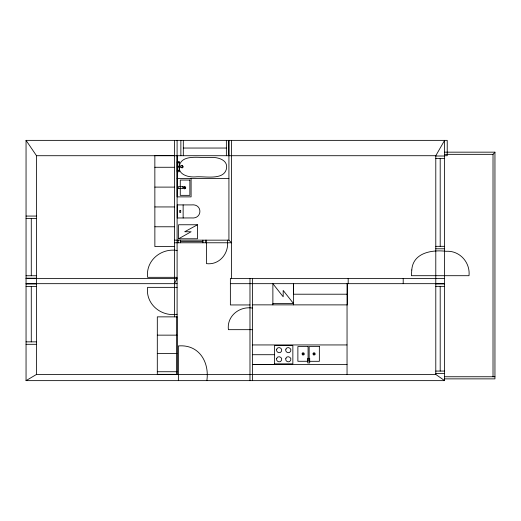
<?xml version="1.0" encoding="UTF-8"?>
<svg xmlns="http://www.w3.org/2000/svg" width="521" height="521" viewBox="0 0 521 521"><rect width="100%" height="100%" fill="white"/><g stroke="black" fill="none" stroke-linecap="round" stroke-linejoin="round"><path stroke-width="0.78" d="M174.489 283.671L177.101 278.442L26.05 278.442M444.608 380.636L435.79 374.43L435.79 155.714L444.608 140.364L444.608 380.636L26.05 380.636L26.05 140.364L447.226 140.364L447.226 155.714L444.608 155.714M493.016 376.748L493.016 154.34L494.95 152.165L444.608 152.165M26.05 380.636L36.503 374.43L435.79 374.43M178.605 238.781L191.116 231.747L184.701 231.747L197.466 224.785L197.466 238.781L178.605 238.781L178.605 224.759L197.466 224.759M183.138 217.973L191.546 217.941C202.623 219.165 202.715 203.581 191.546 204.909L177.264 204.909L177.264 217.973L183.138 217.973L183.138 204.909M183.314 148.042L226.368 148.042M444.608 154.34L493.016 154.34M174.489 155.642L154.848 155.642L154.867 246.609L174.463 246.609M26.05 140.364L36.503 155.714L435.79 155.714M435.79 156.013L444.608 156.013M435.79 158.462L444.608 158.462M177.264 162.506L179.257 162.506M177.264 162.539L179.257 162.539M177.264 166.166L180.071 166.166L182.155 165.268L183.145 166.492L183.073 167.293L182.155 167.944L180.071 167.046L177.264 167.046M154.848 167.274L174.489 167.274M177.264 170.706L179.257 170.706M177.101 178.527L228.895 178.527M154.867 187.111L174.463 187.111M154.867 206.941L174.463 206.941M26.05 216.065L36.503 216.065M26.05 218.514L36.503 218.514M154.867 226.772L174.463 226.778M174.489 240.161L228.921 240.161L231.532 242.773L174.489 242.773M180.533 241.47L202.903 241.47M435.79 246.329L444.608 246.329M435.79 248.778L444.608 248.778M177.101 250.464C161.08 247.879 145.574 260.63 147.619 277.328L177.101 277.328M26.05 275.752L36.503 275.752M26.05 278.201L36.503 278.201M444.608 278.442L230.367 278.442L230.373 304.948L249.969 304.948M26.05 283.671L177.101 283.671M230.367 283.671L444.608 283.671M26.05 283.945L36.503 283.945M435.79 283.906L444.608 283.906M435.79 286.355L444.608 286.355M26.05 286.394L36.503 286.394M177.101 287.351L147.573 287.351C145.528 304.082 161.054 316.846 177.101 314.261M347.461 294.209L293.59 294.209L293.59 283.717M272.874 303.43L293.499 303.43M252.587 304.857L347.461 304.889L347.461 283.711M252.587 308.093C239.601 305.892 226.707 315.986 228.4 329.669L252.587 329.669M177.101 316.859L157.316 316.859L157.303 374.338L176.899 374.338L176.919 316.859M157.316 335.146L176.919 335.153M26.05 341.854L36.503 341.854M26.05 344.303L36.503 344.303M252.587 344.941L346.979 344.941M157.316 353.44L176.919 353.44M252.587 354.71L274.515 354.71M274.56 363.866L292.854 363.866L292.854 345.579L274.56 345.579L274.515 364.505L252.587 364.505L347.045 364.55M435.79 371.069L444.608 371.069M157.303 371.733L176.919 371.733M435.79 373.518L444.608 373.518M444.608 376.748L494.95 376.748M444.608 378.871L494.95 378.871L494.95 152.165M293.499 303.535L283.183 290.431L283.183 296.775L272.874 283.704L272.874 304.857M440.199 158.462L440.199 246.329M440.199 286.355L440.199 371.069M403.208 278.442L403.208 283.671M348.184 278.442L348.184 283.671M347.045 283.671L347.045 374.43M293.499 283.704L293.499 304.889M252.587 278.442L252.587 380.636M249.976 278.442L249.976 380.636M231.532 140.364L231.532 278.442M228.921 140.364L228.921 240.161M228.817 140.364L228.817 155.714M227.358 240.161C229.507 252.737 219.771 265.28 206.498 263.639L206.492 240.161M226.368 140.364L226.368 155.714M206.857 380.636C209.585 362.01 198.924 344.12 178.371 345.951L178.371 380.636M205.352 240.161L205.352 242.773M202.903 240.161L202.903 242.773M191.096 178.527L191.096 196.879L177.101 196.879L177.101 155.733M183.314 140.364L183.314 155.714M180.865 140.364L180.865 155.714M180.533 240.161L180.533 242.773M179.875 166.166L179.875 167.046M179.257 166.166L179.257 161.432L177.264 161.432L177.264 171.748L179.257 171.748L179.257 167.046M178.084 240.161L178.084 242.773M177.101 140.364L177.101 374.43M174.489 140.364L174.489 316.859M36.503 155.714L36.503 374.43M31.28 218.514L31.28 275.752M31.28 286.394L31.28 341.854M179.511 165.19C177.244 174.418 187.912 177.394 195.193 176.906C204.16 175.896 223.288 180.794 226.361 169.188C228.634 159.954 217.96 156.977 210.686 157.466C201.712 158.482 182.584 153.571 179.511 165.19M411.779 269.982L411.395 275.7L469.004 275.7C470.424 262.415 459.6 250.314 446.041 251.304C432.156 249.585 412.984 252.607 411.779 269.982M285.873 349.129C284.486 352.105 289.468 354.371 290.692 351.167C292.079 348.191 287.097 345.931 285.873 349.129M285.873 358.279C284.486 361.255 289.468 363.521 290.692 360.311C292.079 357.334 287.097 355.075 285.873 358.279M276.729 349.129C275.335 352.105 280.324 354.371 281.542 351.167C282.936 348.191 277.954 345.931 276.729 349.129M276.729 358.279C275.335 361.255 280.324 363.521 281.542 360.311C282.936 357.334 277.954 355.075 276.729 358.279M178.436 170.217C178.475 171.266 177.7 169.97 178.436 170.217M182.715 166.805C181.536 170.328 182.083 162.493 182.715 166.805M178.273 162.539C177.72 163.177 178.788 163.197 178.273 162.539M183.802 186.896L183.47 187.501L183.802 188.511L184.414 188.849L185.424 188.511L185.756 187.905L185.424 186.896L184.812 186.564L183.802 186.896M184.154 187.241L184.154 188.166L185.072 188.166L185.072 187.241L184.154 187.241M302.362 353.114L302.03 353.726L302.362 354.736L302.975 355.068L303.984 354.736L304.316 354.13L303.984 353.114L303.372 352.782L302.362 353.114M302.714 353.466L302.714 354.384L303.632 354.384L303.632 353.466L302.714 353.466M313.284 353.114L312.945 353.726L313.284 354.736L313.889 355.068L314.899 354.736L315.231 354.13L314.899 353.114L314.293 352.782L313.284 353.114M313.629 353.466L313.629 354.384L314.554 354.384L314.554 353.466L313.629 353.466M189.865 180.058L180.266 180.058L180.266 195.349L189.865 195.349L189.865 180.058M182.838 186.661L178.267 186.661L178.267 188.622L182.838 188.622L182.838 186.661M180.696 210.399L179.706 210.399L179.706 212.477L180.696 212.477L180.696 210.399M308.08 346.576L297.875 346.576L297.875 361.274L308.08 361.274L308.08 346.576M319.353 346.608L309.148 346.608L309.148 361.307L319.353 361.307L319.353 346.608M309.689 358.37L307.729 358.37L307.729 362.942L309.689 362.942L309.689 358.37"/></g></svg>
